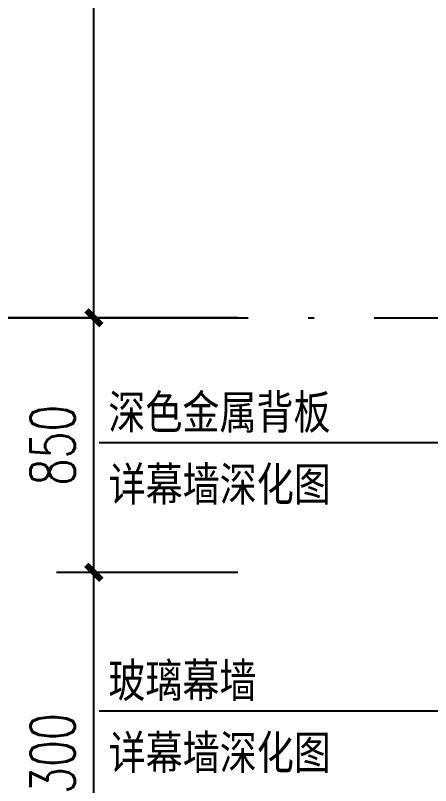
# Model space of a CAD drawing. Header units: millimetres. Extents: x 12351878 to 12381578, y 696206 to 738256.
# Drawn here: x 12355212 to 12356598, y 702371 to 704943 of the extents above; entities that cross this region are included whole.
import ezdxf

# ---------------------------------------------------------------- set-up
doc = ezdxf.new("R2010")
doc.units = ezdxf.units.MM
doc.header["$LTSCALE"] = 1000
doc.linetypes.add('DOTE', pattern=[2.42, 2, -0.2, 0.02, -0.2])
for name, color, linetype in [('A-ANNO-DIMS', 3, 'Continuous'), ('DIM_LEAD', 3, 'Continuous'), ('DOTE', 16, 'DOTE'), ('PUB_TEXT', 7, 'Continuous')]:
    doc.layers.add(name, color=color, linetype=linetype)
doc.styles.add('_TCH_DIM_T3', font='SIMPLEX', dxfattribs={"width": 0.705882, "bigfont": 'GBCBIG'})
doc.styles.add('宋体', font='', dxfattribs={"width": 0.65})
doc.styles.get('宋体').set_extended_font_data('SimSun')
doc.dimstyles.new('_TCH_ARCH&&50', dxfattribs={"dimtxt": 148.75, "dimasz": 50, "dimexe": 125, "dimexo": 150, "dimgap": 63.125, "dimtad": 1, "dimdec": 0, "dimzin": 0, "dimdsep": 46, "dimtxsty": '_TCH_DIM_T3', "dimblk": 'ARCHTICK', "dimcen": 0.09, "dimclrt": 7, "dimazin": 2, "dimtfac": 1, "dimtdec": 0, "dimtix": 1, "dimtmove": 2, "dimatfit": 3, "dimfxl": 0, "dimtolj": 1, "dimtzin": 0, "dimarcsym": 0})

# ---------------------------------------------------------------- blocks, each defined once
blk = doc.blocks.new('_ArchTick')
at = {"color": 0, "linetype": 'ByBlock', "const_width": 0.4}
blk.add_lwpolyline([(-0.5, -0.5), (0.5, 0.5)], dxfattribs=at)
blk = doc.blocks.new('*D231')
at = {"layer": 'A-ANNO-DIMS', "color": 0, "lineweight": -2, "transparency": 16777216}
for p, q in [((12355474, 703933.5), (12354979.8, 703933.5)), ((12355104.8, 701783.5), (12355104.8, 703933.5)), ((12355474, 701783.5), (12354979.8, 701783.5))]:
    blk.add_line(p, q, dxfattribs=at)
at = {"layer": 'Defpoints', "color": 0, "transparency": 16777216}
for p in [(12355104.8, 703933.5), (12355624, 703933.5), (12355624, 701783.5)]:
    blk.add_point(p, dxfattribs=at)
at = {"layer": 'A-ANNO-DIMS', "color": 0, "lineweight": -2, "transparency": 16777216, "xscale": 50, "yscale": 50, "zscale": 50}
for p, rotation in [((12355104.8, 703933.5), 90), ((12355104.8, 701783.5), 270)]:
    blk.add_blockref('_ArchTick', p, dxfattribs=dict(at, rotation=rotation))
at = {"layer": 'A-ANNO-DIMS', "color": 7, "transparency": 16777216, "insert": (12354967.3, 702858.5), "char_height": 148.75, "attachment_point": 5, "rotation": 90, "style": '_TCH_DIM_T3'}
blk.add_mtext('\\A1;2150', dxfattribs=at)
blk = doc.blocks.new('*D232')
at = {"layer": 'A-ANNO-DIMS', "color": 0, "lineweight": -2, "transparency": 16777216}
for p, q in [((12355474, 708133.5), (12354979.8, 708133.5)), ((12355104.8, 703933.5), (12355104.8, 708133.5)), ((12355474, 703933.5), (12354979.8, 703933.5))]:
    blk.add_line(p, q, dxfattribs=at)
at = {"layer": 'Defpoints', "color": 0, "transparency": 16777216}
for p in [(12355104.8, 708133.5), (12355624, 708133.5), (12355624, 703933.5)]:
    blk.add_point(p, dxfattribs=at)
at = {"layer": 'A-ANNO-DIMS', "color": 0, "lineweight": -2, "transparency": 16777216, "xscale": 50, "yscale": 50, "zscale": 50}
for p, rotation in [((12355104.8, 708133.5), 90), ((12355104.8, 703933.5), 270)]:
    blk.add_blockref('_ArchTick', p, dxfattribs=dict(at, rotation=rotation))
at = {"layer": 'A-ANNO-DIMS', "color": 7, "transparency": 16777216, "insert": (12354967.3, 706033.5), "char_height": 148.75, "attachment_point": 5, "rotation": 90, "style": '_TCH_DIM_T3'}
blk.add_mtext('\\A1;4200', dxfattribs=at)
blk = doc.blocks.new('*D239')
at = {"layer": 'A-ANNO-DIMS', "color": 0, "lineweight": -2, "transparency": 16777216}
for p, q in [((12355954.6, 703083.5), (12355349, 703083.5)), ((12355474, 701783.5), (12355474, 703083.5)), ((12355954.6, 701783.5), (12355349, 701783.5))]:
    blk.add_line(p, q, dxfattribs=at)
at = {"layer": 'Defpoints', "color": 0, "transparency": 16777216}
for p in [(12355474, 703083.5), (12356104.6, 703083.5), (12356104.6, 701783.5)]:
    blk.add_point(p, dxfattribs=at)
at = {"layer": 'A-ANNO-DIMS', "color": 0, "lineweight": -2, "transparency": 16777216, "xscale": 50, "yscale": 50, "zscale": 50}
for p, rotation in [((12355474, 703083.5), 90), ((12355474, 701783.5), 270)]:
    blk.add_blockref('_ArchTick', p, dxfattribs=dict(at, rotation=rotation))
at = {"layer": 'A-ANNO-DIMS', "color": 7, "transparency": 16777216, "insert": (12355336.5, 702433.5), "char_height": 148.75, "attachment_point": 5, "rotation": 90, "style": '_TCH_DIM_T3'}
blk.add_mtext('\\A1;1300', dxfattribs=at)
blk = doc.blocks.new('*D240')
at = {"layer": 'A-ANNO-DIMS', "color": 0, "lineweight": -2, "transparency": 16777216}
for p, q in [((12355954.6, 703933.5), (12355349, 703933.5)), ((12355474, 703083.5), (12355474, 703933.5)), ((12355954.6, 703083.5), (12355349, 703083.5))]:
    blk.add_line(p, q, dxfattribs=at)
at = {"layer": 'Defpoints', "color": 0, "transparency": 16777216}
for p in [(12355474, 703933.5), (12356104.6, 703933.5), (12356104.6, 703083.5)]:
    blk.add_point(p, dxfattribs=at)
at = {"layer": 'A-ANNO-DIMS', "color": 0, "lineweight": -2, "transparency": 16777216, "xscale": 50, "yscale": 50, "zscale": 50}
for p, rotation in [((12355474, 703933.5), 90), ((12355474, 703083.5), 270)]:
    blk.add_blockref('_ArchTick', p, dxfattribs=dict(at, rotation=rotation))
at = {"layer": 'A-ANNO-DIMS', "color": 7, "transparency": 16777216, "insert": (12355336.5, 703508.5), "char_height": 148.75, "attachment_point": 5, "rotation": 90, "style": '_TCH_DIM_T3'}
blk.add_mtext('\\A1;850', dxfattribs=at)
blk = doc.blocks.new('*D241')
at = {"layer": 'A-ANNO-DIMS', "color": 0, "lineweight": -2, "transparency": 16777216}
for p, q in [((12355954.6, 707283.5), (12355349, 707283.5)), ((12355474, 703933.5), (12355474, 707283.5)), ((12355954.6, 703933.5), (12355349, 703933.5))]:
    blk.add_line(p, q, dxfattribs=at)
at = {"layer": 'Defpoints', "color": 0, "transparency": 16777216}
for p in [(12355474, 707283.5), (12356104.6, 707283.5), (12356104.6, 703933.5)]:
    blk.add_point(p, dxfattribs=at)
at = {"layer": 'A-ANNO-DIMS', "color": 0, "lineweight": -2, "transparency": 16777216, "xscale": 50, "yscale": 50, "zscale": 50}
for p, rotation in [((12355474, 707283.5), 90), ((12355474, 703933.5), 270)]:
    blk.add_blockref('_ArchTick', p, dxfattribs=dict(at, rotation=rotation))
at = {"layer": 'A-ANNO-DIMS', "color": 7, "transparency": 16777216, "insert": (12355336.5, 705608.5), "char_height": 148.75, "attachment_point": 5, "rotation": 90, "style": '_TCH_DIM_T3'}
blk.add_mtext('\\A1;3350', dxfattribs=at)

msp = doc.modelspace()

# ---------------------------------------------------------------- linework, layer by layer
at = {"layer": 'DIM_LEAD'}
for p, q in [((12356894.5, 703516.5), (12355491.5, 703516.5)), ((12356810, 702620.5), (12355491.5, 702620.5))]:
    msp.add_line(p, q, dxfattribs=at)
at = {"layer": 'DOTE'}
msp.add_line((12353989.5, 703933.5), (12361333.5, 703933.5), dxfattribs=at)

# ---------------------------------------------------------------- texts
at = {"layer": 'PUB_TEXT', "style": '宋体', "width": 0.8}
for s, p in [('深色金属背板 ', (12355522.3, 703562.1)), ('详幕墙深化图', (12355523.3, 703321.5)), ('玻璃幕墙', (12355522.3, 702666.1)), ('详幕墙深化图', (12355523.3, 702425.5))]:
    msp.add_text(s, height=113.29, dxfattribs=at).set_placement(p)

# ---------------------------------------------------------------- dimensions: what is measured, and where the dimension line sits
at = {"layer": 'A-ANNO-DIMS'}
for p1, p2, distance, picture, middle in [((12355624, 703933.5), (12355624, 708133.5), 519.2, '*D232', (12354967.3, 706033.5)), ((12356104.6, 703933.5), (12356104.6, 707283.5), 630.6, '*D241', (12355336.5, 705608.5)), ((12355624, 701783.5), (12355624, 703933.5), 519.2, '*D231', (12354967.3, 702858.5)), ((12356104.6, 703083.5), (12356104.6, 703933.5), 630.6, '*D240', (12355336.5, 703508.5)), ((12356104.6, 701783.5), (12356104.6, 703083.5), 630.6, '*D239', (12355336.5, 702433.5))]:
    dim = msp.add_aligned_dim(p1=p1, p2=p2, distance=distance, dimstyle='_TCH_ARCH&&50', dxfattribs=at)
    dim.commit()
    dim.dimension.update_dxf_attribs({"geometry": picture, "text_midpoint": middle})

doc.saveas('drawing.dxf')
